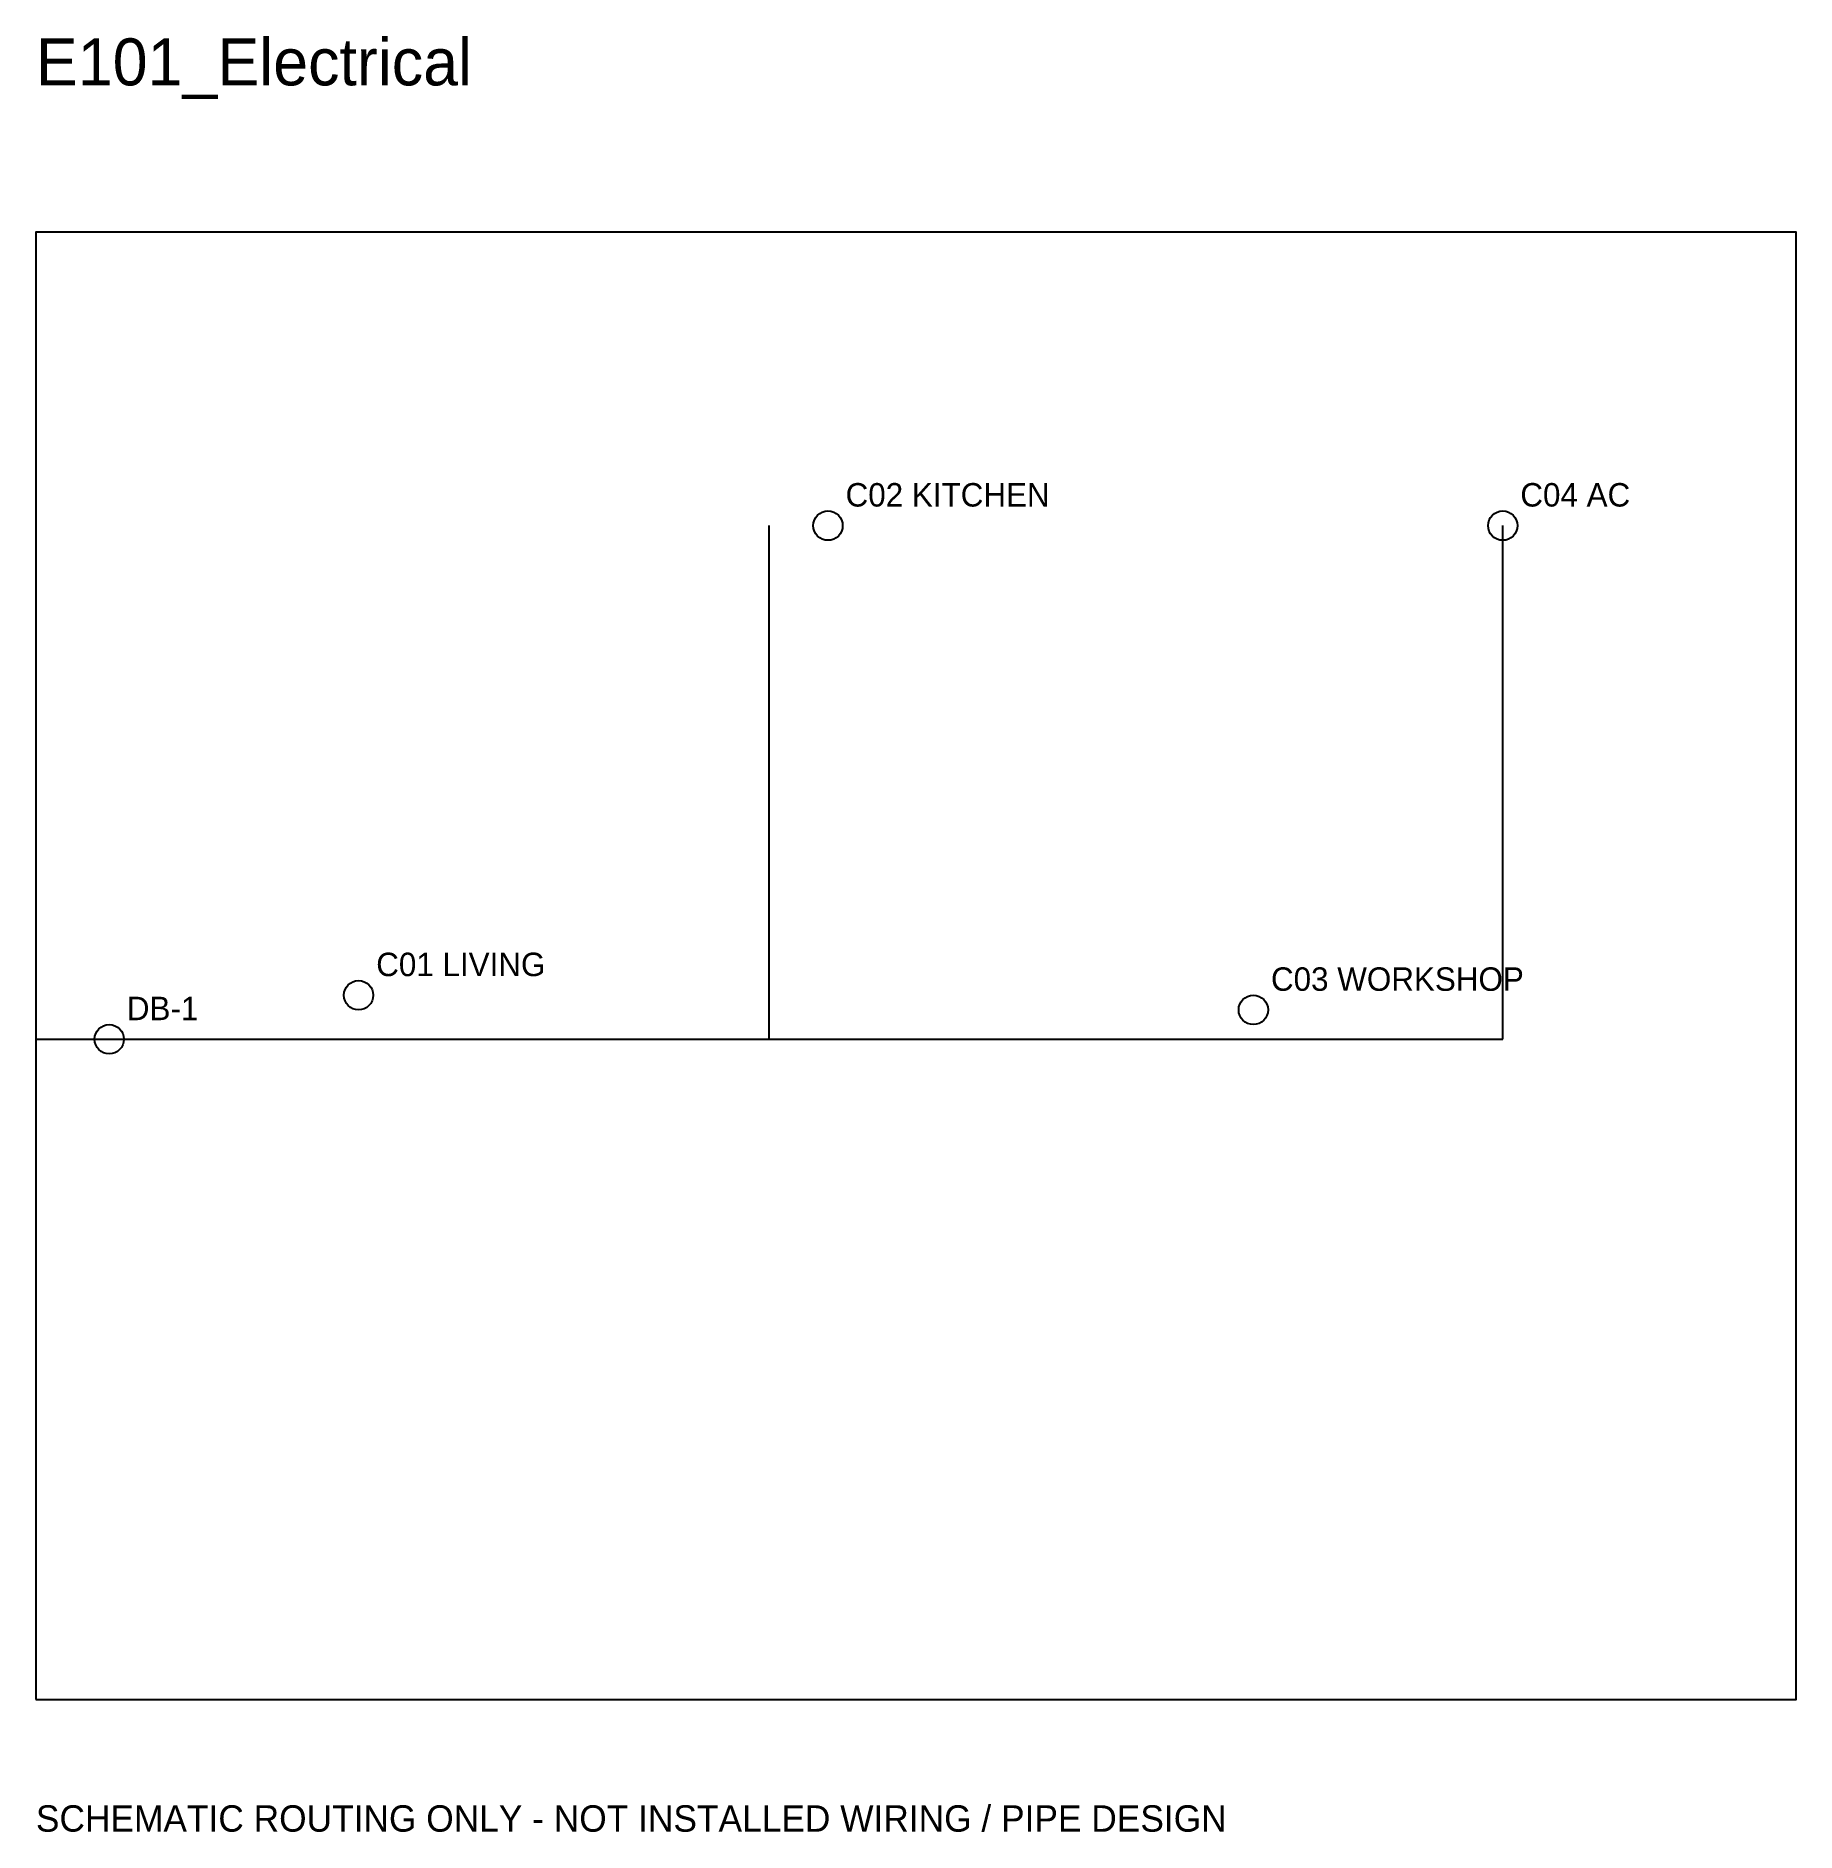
# Model space of a CAD drawing. Header units: millimetres. Extents: x 0 to 12000, y -903 to 11337.
import ezdxf

# ---------------------------------------------------------------- set-up
doc = ezdxf.new("R2010")
doc.units = ezdxf.units.MM
for name, color, linetype in [('A-TEXT', 7, 'Continuous'), ('A-WALL', 7, 'Continuous'), ('E-POWER', 1, 'Continuous')]:
    doc.layers.add(name, color=color, linetype=linetype)

msp = doc.modelspace()

# ---------------------------------------------------------------- linework, layer by layer
at = {"layer": 'A-WALL'}
msp.add_lwpolyline([(0, 0), (12000, 0), (12000, 10000), (0, 10000), (0, 0)], dxfattribs=at)
at = {"layer": 'E-POWER'}
for p, q in [((5000, 4500), (5000, 8000)), ((10000, 4500), (10000, 8000)), ((0, 4500), (5000, 4500)), ((5000, 4500), (10000, 4500))]:
    msp.add_line(p, q, dxfattribs=at)
for centre in [(5400, 8000), (10000, 8000), (2200, 4800), (8300, 4700), (500, 4500)]:
    msp.add_circle(centre, 100, dxfattribs=at)

# ---------------------------------------------------------------- texts
at = {"layer": 'A-TEXT'}
for s, height, p in [('E101_Electrical', 320, (0, 11000)), ('SCHEMATIC ROUTING ONLY - NOT INSTALLED WIRING / PIPE DESIGN', 180, (0, -900))]:
    msp.add_text(s, height=height, dxfattribs=at).set_placement(p)
at = {"layer": 'E-POWER'}
for s, p in [('C02 KITCHEN', (5520, 8130)), ('C04 AC', (10120, 8130)), ('C01 LIVING', (2320, 4930)), ('C03 WORKSHOP', (8420, 4830)), ('DB-1', (620, 4630))]:
    msp.add_text(s, height=160, dxfattribs=at).set_placement(p)

doc.saveas('drawing.dxf')
